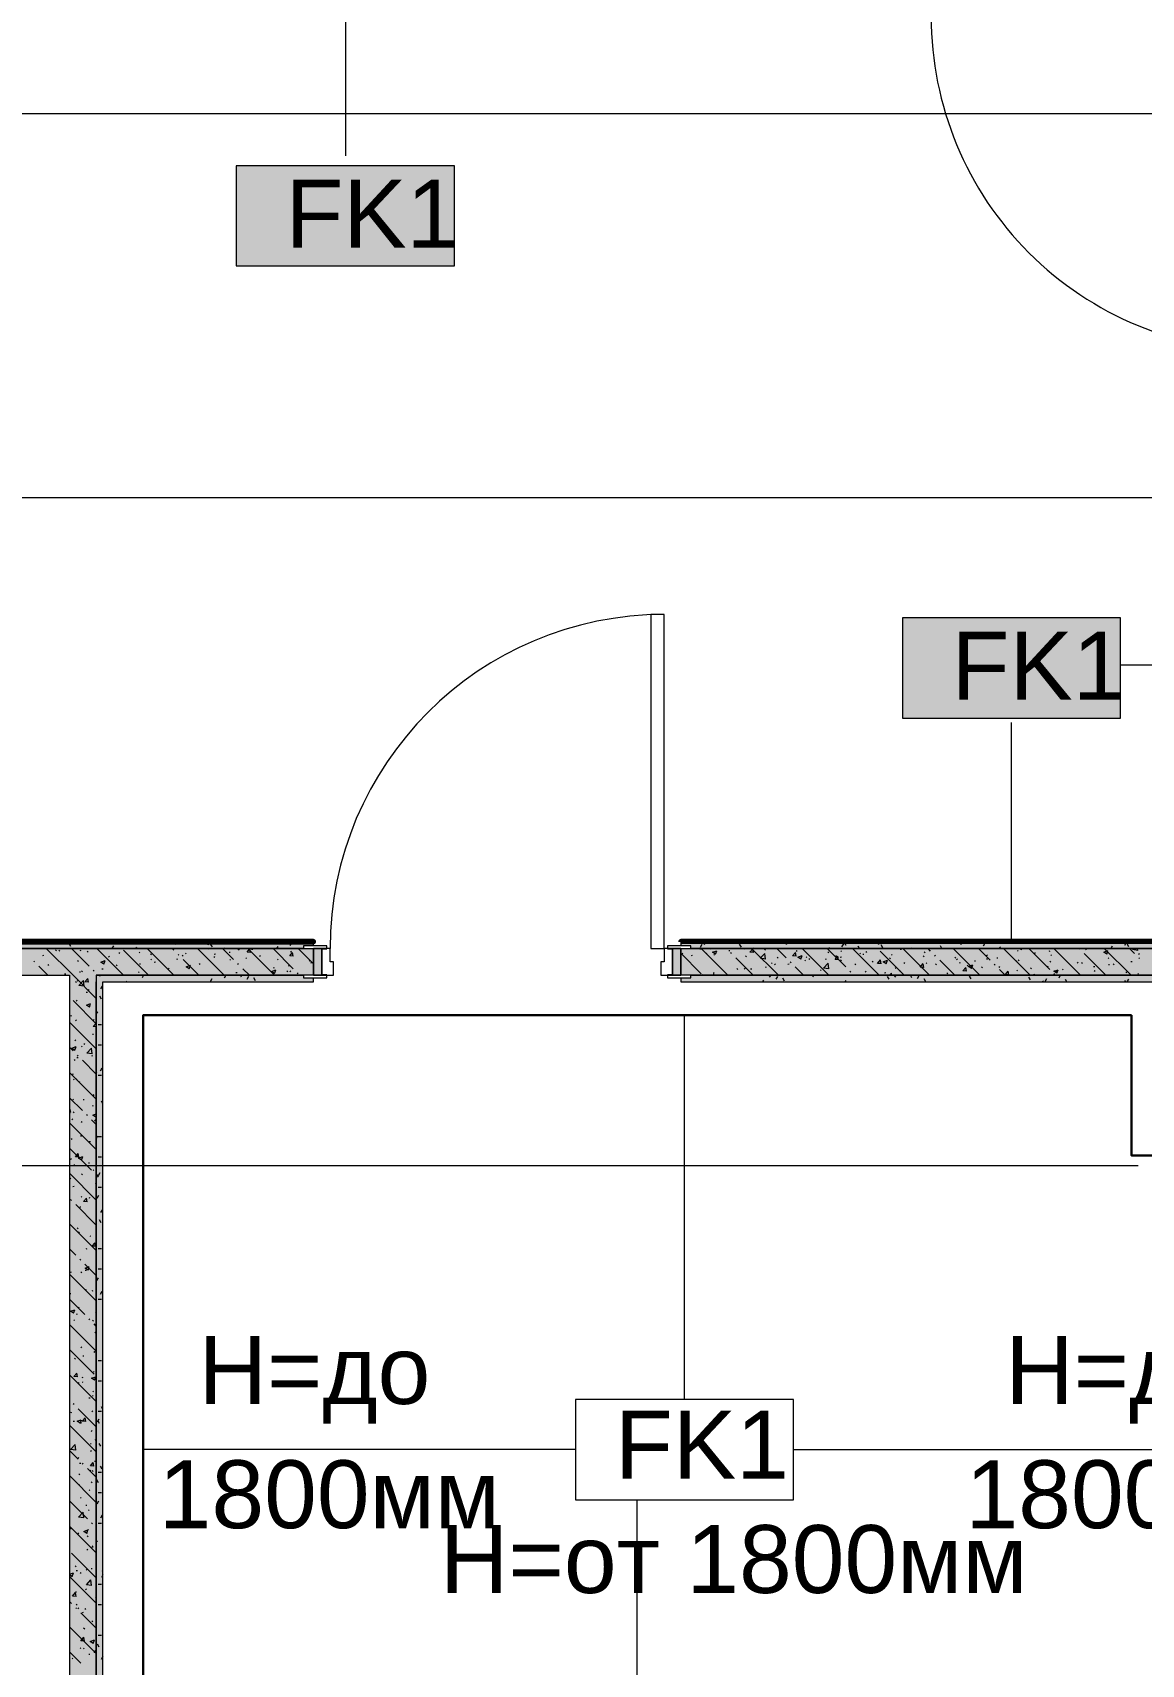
# Model space of a CAD drawing. Header units: millimetres. Extents: x -3817 to 677485, y -22715 to 103890.
# Drawn here: x 408072 to 411392, y 15426 to 20311 of the extents above; entities that cross this region are included whole.
import ezdxf

# ---------------------------------------------------------------- set-up
doc = ezdxf.new("R2010")
doc.units = ezdxf.units.MM
doc.layers.add('PDF _Геометрия', color=7, linetype='Continuous', true_color=0x1d1d1d)
doc.layers.add('PDF _Сплошная заливка', color=7, linetype='Continuous', true_color=0xffffff)
doc.layers.add('PDF _Текст', color=7, linetype='Continuous')
doc.styles.add('PDF GOST-Common', font='arial.ttf')

msp = doc.modelspace()

# ---------------------------------------------------------------- hatches: boundary and pattern name
at = {"layer": 'PDF _Сплошная заливка', "transparency": 33554559}
h = msp.add_hatch(color=256, dxfattribs=at)
h.paths.add_polyline_path([(408882.9, 17569), (408882.9, 17577), (408912.9, 17577), (408912.9, 17589), (405862.9, 17589), (405862.9, 17577), (405892.9, 17577), (405892.9, 17569), (407520.3, 17569)], flags=0)
h.paths.add_polyline_path([(410521, 17569), (411762.9, 17569), (411762.9, 17589), (410012.9, 17589), (410012.9, 17577), (410042.9, 17577), (410042.9, 17569)], flags=0)
h.paths.add_polyline_path([(402537.7, 17569), (402537.7, 17577), (402567.7, 17577), (402567.7, 17589), (400822.9, 17589), (400822.9, 17569), (402342.9, 17569)], flags=0)
h.paths.add_polyline_path([(404732.9, 17569), (404732.9, 17577), (404762.9, 17577), (404762.9, 17589), (403667.7, 17589), (403667.7, 17577), (403697.7, 17577), (403697.7, 17569), (404519.5, 17569)], flags=0)
h = msp.add_hatch(color=256, dxfattribs=at)
h.paths.add_polyline_path([(407882.7, 17489), (408912.9, 17489), (408912.9, 17569), (406362.9, 17569), (406362.9, 17489), (407520.3, 17489)], flags=0)
h.paths.add_polyline_path([(411482.9, 17489), (411482.9, 17569), (410012.9, 17569), (410012.9, 17489), (411462.9, 17489)], flags=0)
h.paths.add_polyline_path([(403667.7, 17489), (404762.9, 17489), (404762.9, 17569), (403667.7, 17569)], flags=0)
h.paths.add_polyline_path([(402342.9, 17489), (402567.7, 17489), (402567.7, 17569), (402342.9, 17569)], flags=0)
h = msp.add_hatch(color=256, dxfattribs=at)
h.paths.add_polyline_path([(411462.9, 17469), (411462.9, 17489), (410042.9, 17489), (410042.9, 17481), (410012.9, 17481), (410012.9, 17469), (410521, 17469)], flags=0)
h.paths.add_polyline_path([(408262.7, 17469), (408912.9, 17469), (408912.9, 17481), (408882.9, 17481), (408882.9, 17489), (408262.7, 17489)], flags=0)
msp.add_hatch(color=256, dxfattribs=at).paths.add_polyline_path([(408262.9, 13719), (408282.7, 13719), (408282.7, 17469), (408262.7, 17469), (408262.7, 13719)])

# ---------------------------------------------------------------- linework, layer by layer
at = {"layer": 'PDF _Геометрия', "color": 7, "lineweight": 9}
for points in [[(409008.7, 20498.5), (409008.7, 19942.7)], [(411742.4, 18417.3), (411329.9, 18417.3)], [(411003.3, 17589.5), (411003.3, 18245.3)], [(411741.9, 17589), (410012.9, 17589)], [(405862.9, 17481), (405862.9, 17069), (406362.9, 17069), (406362.9, 17569), (405892.9, 17569), (408882.9, 17569), (405892.9, 17569)], [(408262.7, 17489), (408882.9, 17489), (408262.7, 17489), (408262.7, 17469)], [(411462.9, 17489), (410042.9, 17489), (411462.9, 17489), (411482.9, 17489)], [(410023.9, 16218.8), (410023.9, 17369)], [(409697.4, 16068.8), (408402.7, 16068.8)], [(410350.5, 16068.8), (411642.9, 16068.8)], [(409881.9, 15918.8), (409881.9, 13839)]]:
    msp.add_lwpolyline(points, dxfattribs=at)
at = {"layer": 'PDF _Геометрия', "color": 253, "lineweight": 9, "true_color": 0xaaaaaa}
for points in [[(407455, 20069), (409482.9, 20069), (411982.9, 20069)], [(407455, 18919), (409482.9, 18919), (411982.9, 18919)], [(407155, 16919), (408882.9, 16919), (411382.9, 16919)]]:
    msp.add_lwpolyline(points, dxfattribs=at)
at = {"layer": 'PDF _Геометрия', "color": 7, "lineweight": 9}
for points in [[(409335.2, 19912.6), (408682.1, 19912.6), (408682.1, 19612.6), (409335.2, 19612.6)], [(411329.9, 18559.2), (410676.8, 18559.2), (410676.8, 18259.2), (411329.9, 18259.2)], [(411482.9, 17569), (410042.9, 17569)], [(410350.5, 16218.8), (409697.4, 16218.8), (409697.4, 15918.8), (410350.5, 15918.8)]]:
    msp.add_lwpolyline(points, close=True, dxfattribs=at)
at = {"layer": 'PDF _Геометрия', "color": 231, "lineweight": 70, "true_color": 0xff80c0}
msp.add_lwpolyline([(411742.9, 17589), (411742.9, 19309), (411741.9, 19309), (411741.9, 17590), (410012.9, 17590), (410012.9, 17589)], dxfattribs=at)
at = {"layer": 'PDF _Геометрия', "color": 253, "lineweight": 13, "true_color": 0xaaaaaa}
for points in [[(409962.9, 18569), (409922.9, 18569), (409922.9, 17569), (409962.9, 17569)], [(408952.9, 17569), (408952.9, 17577), (408882.9, 17577), (408882.9, 17569)], [(408937.9, 17489), (408937.9, 17569), (408912.9, 17569), (408912.9, 17489)], [(408962.9, 17569), (408937.9, 17569), (408937.9, 17489), (408972.9, 17489), (408972.9, 17529), (408962.9, 17529)], [(408952.9, 17568), (408952.9, 17569), (408937.9, 17569), (408937.9, 17568)], [(409962.9, 17569), (409962.9, 17529), (409952.9, 17529), (409952.9, 17489), (409987.9, 17489), (409987.9, 17569)], [(409972.9, 17569), (410042.9, 17569), (410042.9, 17577), (409972.9, 17577)], [(409972.9, 17568), (409987.9, 17568), (409987.9, 17569), (409972.9, 17569)], [(409987.9, 17489), (410012.9, 17489), (410012.9, 17569), (409987.9, 17569)], [(408952.9, 17481), (408952.9, 17489), (408882.9, 17489), (408882.9, 17481)], [(408952.9, 17489), (408952.9, 17490), (408937.9, 17490), (408937.9, 17489)], [(409972.9, 17489), (409987.9, 17489), (409987.9, 17490), (409972.9, 17490)], [(409972.9, 17481), (410042.9, 17481), (410042.9, 17489), (409972.9, 17489)]]:
    msp.add_lwpolyline(points, close=True, dxfattribs=at)
at = {"layer": 'PDF _Геометрия', "color": 231, "lineweight": 70, "true_color": 0xff80c0}
msp.add_lwpolyline([(405862.9, 17589), (408912.9, 17589), (408912.9, 17590), (405862.9, 17590)], close=True, dxfattribs=at)
at = {"layer": 'PDF _Геометрия', "color": 9, "lineweight": 9, "true_color": 0xc0c0c0}
for points in [[(408912.9, 17577), (408912.9, 17589), (405862.9, 17589), (405862.9, 17577)], [(410012.9, 17589), (410012.9, 17577)], [(408912.9, 17489), (408912.9, 17569)], [(410012.9, 17569), (410012.9, 17489)], [(403852.9, 14119), (407982.7, 14119), (407982.7, 14199), (407982.7, 17489), (408182.7, 17489), (408182.7, 13619), (408262.7, 13619), (408262.7, 17469), (408262.7, 13719), (408262.9, 13719), (408262.9, 13699), (408292.9, 13699), (408262.9, 13699), (408262.9, 13619), (411762.9, 13619)], [(408304.4, 13719), (408282.7, 13719), (408282.7, 17469), (408912.9, 17469), (408912.9, 17481)], [(410012.9, 17481), (410012.9, 17469), (411462.9, 17469), (411462.9, 17069), (411462.9, 17049), (411742.9, 17049), (411742.9, 13719), (408350.6, 13719)]]:
    msp.add_lwpolyline(points, dxfattribs=at)
at = {"layer": 'PDF _Геометрия', "color": 253, "lineweight": 9, "true_color": 0x9b9b9b}
for points in [[(408145.2, 17586.7), (408143.9, 17589)], [(408215.7, 17589), (408215.2, 17588.1)], [(408500.6, 17580.7), (408495.8, 17589)], [(408568.6, 17584.8), (408566.2, 17589)], [(408746.3, 17581.8), (408742.2, 17589)], [(410084.7, 17580.2), (410079.7, 17588.9)], [(410152.7, 17584.3), (410150, 17589)], [(410292.2, 17589), (410290.7, 17586.5)], [(410330.4, 17581.3), (410326, 17589)], [(410538.6, 17589), (410536.5, 17585.4)], [(410609, 17589), (410604.5, 17581.3)], [(410855.3, 17588.9), (410850.2, 17580.2)], [(410889.9, 17587.6), (410889.1, 17589)], [(411313.4, 17585.7), (411311.4, 17589)], [(408146.3, 17585.7), (408156.4, 17585.7)], [(408186.8, 17575.5), (408181.8, 17584.2)], [(408237.8, 17585.7), (408247.8, 17585.7)], [(408314.6, 17577.5), (408309.7, 17569)], [(408382.7, 17573.4), (408380.1, 17569)], [(408420.7, 17585.7), (408430.7, 17585.7)], [(408512.1, 17585.7), (408522.1, 17585.7)], [(408573, 17585.7), (408583.1, 17585.7)], [(408602, 17587.6), (408597, 17578.9)], [(408610.3, 17573.6), (408605.2, 17582.3)], [(408648.1, 17569), (408646.9, 17571.2)], [(408725.4, 17585.7), (408735.5, 17585.7)], [(408806.1, 17575.3), (408802.5, 17569)], [(408816.9, 17585.7), (408826.9, 17585.7)], [(408847.7, 17586.5), (408842.7, 17577.8)], [(408908.3, 17585.7), (408912.9, 17585.7)], [(410066.6, 17585.7), (410076.6, 17585.7)], [(410076.4, 17581), (410071.4, 17572.3)], [(410158, 17585.7), (410168.1, 17585.7)], [(410194.4, 17573.1), (410189.3, 17581.8)], [(410231.9, 17569), (410231, 17570.7)], [(410249.4, 17585.7), (410259.5, 17585.7)], [(410432.3, 17585.7), (410442.4, 17585.7)], [(410458.2, 17571.8), (410456.6, 17569)], [(410499.9, 17582.9), (410494.8, 17574.2)], [(410508.1, 17578.3), (410503.1, 17587)], [(410523.8, 17585.7), (410533.8, 17585.7)], [(410548.7, 17569), (410544.7, 17575.9)], [(410584.7, 17585.7), (410594.8, 17585.7)], [(410617.8, 17571.2), (410612.8, 17579.9)], [(410704, 17570.7), (410703, 17569)], [(410737.1, 17585.7), (410747.2, 17585.7)], [(410795.1, 17569), (410790.5, 17577)], [(410828.6, 17585.7), (410838.6, 17585.7)], [(410923.3, 17584.8), (410918.3, 17576.1)], [(410920, 17585.7), (410930.1, 17585.7)], [(410971, 17569), (410968.2, 17574)], [(411102.9, 17585.7), (411112.9, 17585.7)], [(411194.3, 17585.7), (411204.4, 17585.7)], [(411255.3, 17585.7), (411265.3, 17585.7)], [(411305.1, 17575.6), (411301.3, 17569)], [(411346.7, 17586.7), (411341.7, 17578)], [(411355, 17574.5), (411350, 17583.2)], [(408274.2, 17485.2), (408272, 17489)], [(408280.1, 17456.7), (408275, 17448)], [(408353.9, 17469), (408352.4, 17471.6)], [(408404.3, 17489), (408400, 17481.5)], [(408609.1, 17477.9), (408604.1, 17469.2)], [(408650.7, 17489), (408645.7, 17480.4)], [(408697.6, 17483.3), (408694.3, 17489)], [(408718.8, 17485), (408713.7, 17476.3)], [(408739.3, 17472.1), (408734.2, 17480.8)], [(410261.2, 17474.3), (410258.1, 17469)], [(410281.7, 17482.8), (410278.1, 17489)], [(410302.8, 17485.5), (410297.8, 17476.8)], [(410323.3, 17471.6), (410318.3, 17480.3)], [(410340.1, 17489), (410339.4, 17487.9)], [(410410.4, 17489), (410407.5, 17483.9)], [(410506.9, 17473.2), (410504.5, 17469)], [(410575, 17469.2), (410574.9, 17469)], [(410595.5, 17488), (410594.9, 17489)], [(410637.1, 17476.8), (410632.1, 17485.5)], [(410656.8, 17489), (410653.2, 17482.8)], [(410705.1, 17480.9), (410700.5, 17489)], [(410726.3, 17487.4), (410721.2, 17478.7)], [(410746.8, 17469.7), (410741.8, 17478.4)], [(410882.8, 17477.9), (410877.8, 17486.6)], [(411060.5, 17474.9), (411055.5, 17483.6)], [(411099.2, 17469), (411097.2, 17472.5)], [(411108.1, 17478.1), (411103, 17469.4)], [(411149.5, 17489), (411144.7, 17480.6)], [(411169.5, 17469), (411165.2, 17476.5)], [(411255.1, 17489), (411254.3, 17487.6)], [(411345.5, 17469), (411342.9, 17473.6)], [(411353.8, 17477), (411349.2, 17469)], [(408278.3, 17417.2), (408273.2, 17425.9)], [(408267.1, 17375.5), (408262.7, 17383.2)], [(408268.2, 17341.9), (408278.3, 17341.9)], [(408268.2, 17280.9), (408278.3, 17280.9)], [(408264.1, 17197.8), (408262.7, 17200.3)], [(408279, 17211), (408274, 17202.3)], [(408268.2, 17189.5), (408278.3, 17189.5)], [(408282.7, 17104.7), (408278.4, 17112.1)], [(408266.7, 17006.9), (408262.7, 16999.9)], [(408268.2, 17006.6), (408278.3, 17006.6)], [(408268.2, 16945.6), (408278.3, 16945.6)], [(408269.3, 16884), (408264.3, 16892.8)], [(408273.8, 16897.2), (408268.8, 16888.5)], [(408269.7, 16829.2), (408264.7, 16820.5)], [(408268.2, 16854.2), (408278.3, 16854.2)], [(408280.9, 16787.5), (408275.8, 16778.8)], [(408277.5, 16748), (408272.4, 16756.7)], [(408268.2, 16671.3), (408278.3, 16671.3)], [(408268.6, 16583.4), (408263.6, 16574.7)], [(408268.2, 16610.4), (408278.3, 16610.4)], [(408263.3, 16528.6), (408262.7, 16529.7)], [(408268.2, 16518.9), (408278.3, 16518.9)], [(408279.8, 16541.8), (408274.8, 16533.1)], [(408282.7, 16373.2), (408281.7, 16374.9)], [(408268.2, 16336), (408278.3, 16336)], [(408263.4, 16269.7), (408262.7, 16268.4)], [(408268.2, 16275.1), (408278.3, 16275.1)], [(408268.2, 16183.6), (408278.3, 16183.6)], [(408282.7, 16190.3), (408278.7, 16197.2)], [(408270.5, 16160), (408265.5, 16151.3)], [(408272.6, 16146.8), (408267.6, 16155.6)], [(408276.7, 16078.8), (408271.6, 16087.5)], [(408269.6, 15969.1), (408264.6, 15977.8)], [(408268.2, 16000.8), (408278.3, 16000.8)], [(408280.8, 16010.8), (408275.7, 16019.5)], [(408268.2, 15939.8), (408278.3, 15939.8)], [(408269.4, 15914.3), (408264.4, 15905.5)], [(408268.2, 15848.4), (408278.3, 15848.4)], [(408280.6, 15872.6), (408275.6, 15863.9)], [(408266.6, 15791.4), (408262.7, 15798.2)], [(408282.7, 15754.4), (408282.6, 15754.2)], [(408282.7, 15693.4), (408278.5, 15686.2)], [(408282.7, 15702.6), (408280.9, 15705.7)], [(408268.2, 15665.5), (408278.3, 15665.5)], [(408268.2, 15604.5), (408278.3, 15604.5)], [(408268.2, 15513.1), (408278.3, 15513.1)], [(408271.8, 15477.7), (408266.8, 15486.4)], [(408282.5, 15449.2), (408277.4, 15440.5)]]:
    msp.add_lwpolyline(points, dxfattribs=at)
at = {"layer": 'PDF _Геометрия', "color": 231, "lineweight": 9, "true_color": 0xff80c0}
msp.add_lwpolyline([(410012.9, 17589), (411741.9, 17589), (411742.9, 17589)], dxfattribs=at)
at = {"layer": 'PDF _Геометрия', "color": 252, "lineweight": 9, "true_color": 0x878787}
for points in [[(408102.3, 17548.6), (408105.6, 17549.1)], [(408262.7, 17419.4), (408193.1, 17489), (408113.1, 17569)], [(408140.6, 17564.8), (408143.4, 17563)], [(408150.8, 17564.1), (408153.3, 17561.8)], [(408241.3, 17516.3), (408188.6, 17569)], [(408214.6, 17563.4), (408217.9, 17563.8)], [(408235.5, 17560.8), (408238.3, 17559)], [(408344, 17489), (408264, 17569)], [(408299.7, 17543.9), (408302.3, 17546)], [(408330.4, 17556.8), (408333.2, 17555)], [(408419.5, 17489), (408344.4, 17564)], [(408390.9, 17556.5), (408393.6, 17558.5)], [(408494.9, 17489), (408414.9, 17569)], [(408425.3, 17552.8), (408428.1, 17551)], [(408480.8, 17567.9), (408482.3, 17569)], [(408495.3, 17564), (408490.3, 17569)], [(408510.4, 17549), (408507.9, 17551.5)], [(408520.2, 17548.8), (408523.1, 17547)], [(408529.8, 17555.3), (408532.3, 17553)], [(408645.7, 17489), (408565.7, 17569)], [(408591.5, 17569), (408597.5, 17568.5)], [(408597.5, 17568.4), (408597.4, 17569)], [(408615.1, 17544.8), (408618, 17543)], [(408616.1, 17552.3), (408619.4, 17552.7)], [(408673.8, 17536.4), (408641.2, 17569)], [(408660.6, 17558.2), (408663.9, 17558.6)], [(408685.2, 17569), (408690.2, 17565.6)], [(408690.2, 17565.6), (408691.4, 17569)], [(408710.1, 17540.8), (408712.9, 17539)], [(408725, 17557.3), (408714.4, 17558.3), (408722.9, 17568.5)], [(408796.6, 17489), (408716.6, 17569)], [(408725, 17557.3), (408723, 17568.4)], [(408727.9, 17567), (408731.2, 17567.5)], [(408752, 17545.9), (408754.7, 17547.9)], [(408852.4, 17508.7), (408792.1, 17569)], [(408852.5, 17546.2), (408841.9, 17547.1), (408850.5, 17557.3)], [(408844.4, 17559.2), (408847, 17561.3)], [(408852.5, 17546.1), (408850.5, 17557.3)], [(408912.9, 17523.6), (408867.5, 17569)], [(410074.4, 17493.6), (410012.9, 17555.1)], [(410016.8, 17555.1), (410019.6, 17553.3)], [(410023, 17543.1), (410025.6, 17545.1)], [(410044.7, 17548.5), (410048, 17548.9)], [(410063.6, 17569), (410076.8, 17567)], [(410154.4, 17489), (410074.4, 17569)], [(410076.8, 17566.9), (410076.6, 17569)], [(410089.2, 17554.3), (410092.5, 17554.8)], [(410095.5, 17569), (410103.2, 17568.3)], [(410103.2, 17568.3), (410103, 17569)], [(410117.2, 17551.8), (410108.4, 17557.8), (410120.8, 17562.5)], [(410111.7, 17551.1), (410114.5, 17549.3)], [(410112.8, 17554.5), (410115.4, 17556.5)], [(410117.2, 17551.7), (410120.8, 17562.5)], [(410156.6, 17563.2), (410159.9, 17563.6)], [(410164.9, 17554), (410162.4, 17556.5)], [(410229.9, 17489), (410177.5, 17541.4)], [(410205.1, 17567.8), (410206.7, 17569)], [(410206.6, 17547.1), (410209.5, 17545.3)], [(410230.7, 17557.2), (410220.1, 17558.1), (410228.6, 17568.3)], [(410305.3, 17489), (410225.3, 17569)], [(410230.7, 17557.1), (410228.6, 17568.3)], [(410266.6, 17537.5), (410250.7, 17540), (410264.6, 17554.4)], [(410264.1, 17567), (410266.9, 17565.2)], [(410266.6, 17537.5), (410264.6, 17554.4)], [(410328.3, 17541.4), (410300.8, 17569)], [(410301.5, 17543.1), (410304.4, 17541.3)], [(410358.2, 17546), (410347.6, 17547), (410356.2, 17557.2)], [(410358.2, 17546), (410356.2, 17557.1)], [(410359, 17563), (410361.8, 17561.2)], [(410372.7, 17537.5), (410363.9, 17543.5), (410376.3, 17548.3)], [(410372.8, 17537.5), (410376.4, 17548.2)], [(410456.1, 17489), (410376.1, 17569)], [(410388.4, 17544.4), (410390.9, 17542.1)], [(410506.9, 17513.8), (410451.6, 17569)], [(410453.9, 17559), (410456.7, 17557.2)], [(410485.7, 17534.9), (410475.1, 17535.8), (410483.7, 17546)], [(410476.4, 17545.9), (410479.1, 17547.9)], [(410485.7, 17534.8), (410483.7, 17545.9)], [(410490.7, 17543.2), (410494, 17543.7)], [(410492.1, 17562.2), (410494.6, 17559.9)], [(410607, 17489), (410527, 17569)], [(410548.8, 17554.9), (410551.6, 17553.1)], [(410558.1, 17552.1), (410561.4, 17552.5)], [(410567.7, 17558.4), (410570.3, 17560.4)], [(410682.5, 17489), (410610, 17561.5)], [(410638.4, 17541), (410640.8, 17538.7)], [(410643.7, 17550.9), (410646.5, 17549.1)], [(410670.4, 17566.9), (410673.7, 17567.3)], [(410757.9, 17489), (410677.9, 17569)], [(410738.6, 17546.9), (410741.4, 17545.1)], [(410742.1, 17558.8), (410744.5, 17556.5)], [(410760.8, 17561.5), (410753.4, 17569)], [(410775.9, 17546.4), (410773.4, 17549)], [(410908.8, 17489), (410828.8, 17569)], [(410833.5, 17542.9), (410836.4, 17541.1)], [(410939.4, 17533.9), (410904.2, 17569)], [(410928.8, 17547.8), (410931.4, 17549.9)], [(410959.6, 17541), (410962.9, 17541.4)], [(411059.6, 17489), (410979.6, 17569)], [(411021.1, 17561.1), (411023.8, 17563.2)], [(411029.3, 17569), (411033.2, 17566.4)], [(411033.2, 17566.3), (411034.1, 17569)], [(411117.9, 17506.2), (411055.1, 17569)], [(411071.9, 17555.8), (411075.2, 17556.2)], [(411116.4, 17561.6), (411119.7, 17562.1)], [(411121, 17549.9), (411123.5, 17547.7)], [(411210.5, 17489), (411130.5, 17569)], [(411208.4, 17566.6), (411206, 17569)], [(411286, 17489), (411221, 17554)], [(411224.7, 17567.7), (411227.2, 17565.5)], [(411288.7, 17552.2), (411279.9, 17558.1), (411292.3, 17562.9)], [(411361.4, 17489), (411281.4, 17569)], [(411288.7, 17552.1), (411292.3, 17562.9)], [(411292.4, 17539.2), (411295.1, 17541.2)], [(411371.9, 17554), (411356.8, 17569)], [(411381.5, 17563.6), (411365.7, 17566), (411368.6, 17569)], [(411381.5, 17563.5), (411380.9, 17569)], [(411383.7, 17551.7), (411386.4, 17553.7)], [(411386.9, 17538.9), (411384.4, 17541.4)], [(408077.9, 17528.8), (408075.4, 17531.4)], [(408117.7, 17489), (408090.5, 17516.3)], [(408108.7, 17489), (408110, 17490.5)], [(408110.3, 17489), (408110, 17490.5)], [(408117.5, 17519.2), (408120.2, 17521.3)], [(408167.8, 17493.3), (408171.1, 17493.7)], [(408207.3, 17530.6), (408210, 17532.7)], [(408212.3, 17499.1), (408215.6, 17499.6)], [(408218.8, 17501.9), (408221.2, 17499.6)], [(408256.4, 17501.2), (408253.9, 17503.7)], [(408285.3, 17522.5), (408276.5, 17528.5), (408288.9, 17533.3)], [(408279.6, 17508), (408283, 17508.4)], [(408285.3, 17522.5), (408288.9, 17533.2)], [(408322.4, 17519.7), (408324.9, 17517.4)], [(408388.8, 17497.3), (408391.4, 17499.3)], [(408391.9, 17522.8), (408395.2, 17523.2)], [(408426.1, 17537.5), (408428.6, 17535.2)], [(408436.4, 17528.6), (408439.8, 17529.1)], [(408478.6, 17508.7), (408481.3, 17510.7)], [(408503.8, 17537.5), (408507.1, 17537.9)], [(408570.3, 17489), (408523, 17536.4)], [(408540.8, 17508.3), (408532, 17514.3), (408544.4, 17519)], [(408540.8, 17508.2), (408544.4, 17519)], [(408570.9, 17522), (408573.6, 17524)], [(408662.2, 17534.5), (408664.9, 17536.6)], [(408681.1, 17496.9), (408684.5, 17497.3)], [(408688.9, 17521.3), (408686.4, 17523.8)], [(408721.2, 17489), (408701.5, 17508.7)], [(408796.4, 17494.1), (408787.5, 17500), (408800, 17504.8)], [(408793.4, 17511.7), (408796.7, 17512.1)], [(408796.4, 17494), (408800, 17504.7)], [(408805, 17536.8), (408807.8, 17535)], [(408833.6, 17502.6), (408836, 17500.3)], [(408837.9, 17517.5), (408841.3, 17518)], [(408842.2, 17500), (408844.9, 17502.1)], [(408867.4, 17493.6), (408864.9, 17496.2)], [(408899.9, 17532.7), (408902.7, 17530.9)], [(408905.3, 17526.4), (408908.6, 17526.8)], [(410077.3, 17491), (410079.5, 17489)], [(410109.8, 17493.1), (410113.1, 17493.5)], [(410110.6, 17495.3), (410113.3, 17497.3)], [(410181, 17508.8), (410183.5, 17506.6)], [(410203, 17508.6), (410205.6, 17510.7)], [(410221.9, 17489), (410227, 17490.9)], [(410222.1, 17507.9), (410225.4, 17508.3)], [(410226.3, 17489), (410227, 17490.9)], [(410266.6, 17513.7), (410269.9, 17514.2)], [(410284.7, 17526.6), (410287.2, 17524.3)], [(410294.2, 17521.2), (410296.9, 17523.2)], [(410333.9, 17522.6), (410337.2, 17523)], [(410343.4, 17526.3), (410340.9, 17528.8)], [(410380.8, 17489), (410356, 17513.8)], [(410384.1, 17532.5), (410386.7, 17534.6)], [(410396.5, 17539.1), (410399.3, 17537.3)], [(410431, 17505.4), (410433.5, 17503.1)], [(410456.3, 17508.1), (410440.5, 17510.6), (410454.3, 17525)], [(410446.2, 17537.4), (410449.5, 17537.8)], [(410456.3, 17508), (410454.4, 17524.9)], [(410491.4, 17535.1), (410494.2, 17533.3)], [(410522, 17498.7), (410519.4, 17501.2)], [(410534.7, 17523.2), (410537.2, 17520.9)], [(410565.5, 17499.2), (410568.2, 17501.2)], [(410586.3, 17531.1), (410589.1, 17529.3)], [(410613.3, 17523.7), (410602.6, 17524.6), (410611.2, 17534.9)], [(410613.3, 17523.6), (410611.2, 17534.8)], [(410628.3, 17523.3), (410619.4, 17529.3), (410631.9, 17534.1)], [(410623.6, 17496.7), (410626.9, 17497.2)], [(410628.3, 17523.2), (410631.9, 17534)], [(410637.8, 17489), (410644.1, 17495.6)], [(410644.9, 17489), (410644.1, 17495.5)], [(410655.3, 17510.6), (410658, 17512.6)], [(410668.1, 17502.6), (410671.4, 17503)], [(410681.2, 17527.1), (410684, 17525.3)], [(410740.8, 17512.5), (410730.2, 17513.5), (410738.7, 17523.7)], [(410735.4, 17511.5), (410738.7, 17511.9)], [(410740.8, 17512.5), (410738.8, 17523.6)], [(410747.7, 17523.9), (410750.3, 17525.9)], [(410776.1, 17523), (410778.9, 17521.2)], [(410833.4, 17489), (410788.5, 17533.9)], [(410810, 17496.5), (410812.4, 17494.3)], [(410839, 17536.4), (410841.6, 17538.5)], [(410847.7, 17526.3), (410851, 17526.7)], [(410868.3, 17501.4), (410857.7, 17502.3), (410866.3, 17512.5)], [(410868.3, 17501.3), (410866.3, 17512.5)], [(410871, 17519), (410873.8, 17517.2)], [(410883.8, 17509.1), (410874.9, 17515), (410887.4, 17519.8)], [(410883.8, 17509), (410887.4, 17519.7)], [(410892.2, 17532.1), (410895.5, 17532.6)], [(410913.7, 17514.3), (410916.1, 17512.1)], [(410927.1, 17489), (410929.3, 17490.7)], [(410928.4, 17538.9), (410931.3, 17537.1)], [(410954.5, 17518.8), (410951.9, 17521.3)], [(410965.9, 17515), (410968.8, 17513.2)], [(410984.2, 17489), (410967, 17506.2)], [(410995.9, 17490.2), (410985.2, 17491.2), (410993.8, 17501.4)], [(410995.9, 17490.2), (410993.8, 17501.3)], [(411017.3, 17532.1), (411019.8, 17529.9)], [(411019, 17502), (411021.6, 17504)], [(411023.4, 17534.9), (411026.2, 17533.1)], [(411060.8, 17511), (411063.7, 17509.2)], [(411069.6, 17491.5), (411072.9, 17491.9)], [(411110.3, 17514.5), (411112.9, 17516.5)], [(411118.3, 17530.9), (411121.1, 17529.1)], [(411139.3, 17494.8), (411130.5, 17500.8), (411142.9, 17505.6)], [(411133, 17491.1), (411130.5, 17493.6)], [(411136.9, 17500.4), (411140.3, 17500.8)], [(411139.3, 17494.8), (411142.9, 17505.5)], [(411155.8, 17507), (411158.6, 17505.2)], [(411200.1, 17525.9), (411202.7, 17527.9)], [(411213.2, 17526.9), (411216, 17525.1)], [(411249.2, 17515.1), (411252.5, 17515.6)], [(411250.7, 17503), (411253.5, 17501.2)], [(411293.7, 17521), (411297.1, 17521.4)], [(411308.1, 17522.9), (411310.9, 17521.1)], [(411345.6, 17499), (411348.4, 17497.2)], [(411361.1, 17529.9), (411364.4, 17530.3)], [(411381.5, 17492.5), (411384.2, 17494.6)], [(408200.9, 17470), (408203.7, 17468.2)], [(408205.1, 17471.4), (408207.8, 17473.5)], [(408226.4, 17456), (408210.6, 17458.4), (408224.4, 17472.9)], [(408226.4, 17455.9), (408224.4, 17472.8)], [(408239.6, 17468.2), (408228.9, 17469.1), (408237.5, 17479.4)], [(408239.6, 17468.2), (408237.5, 17479.3)], [(408238.4, 17446.1), (408241.2, 17444.3)], [(411120.3, 17489), (411121.3, 17490.2)], [(411121.5, 17489), (411121.3, 17490.2)], [(408262.7, 17344), (408193.6, 17413.2)], [(408203, 17412.2), (408205.6, 17414.3)], [(408211.4, 17395.8), (408213.9, 17393.5)], [(408232.9, 17437.9), (408236.2, 17438.3)], [(408242, 17393.6), (408233.2, 17399.6), (408245.7, 17404.3)], [(408242.1, 17393.5), (408245.7, 17404.3)], [(408262.7, 17268.6), (408182.7, 17348.6)], [(408186.1, 17367.7), (408189.4, 17368.2)], [(408200.8, 17353.1), (408203.5, 17355.1)], [(408262.7, 17334.6), (408253.6, 17335.4), (408262.2, 17345.6)], [(408254, 17356.7), (408256.5, 17354.5)], [(408260.4, 17375.6), (408262.7, 17374.1)], [(408262.7, 17342.8), (408262.2, 17345.6)], [(408198.7, 17293.9), (408201.3, 17295.9)], [(408251.6, 17312.4), (408254.9, 17312.8)], [(408193.6, 17262.3), (408182.7, 17273.2)], [(408189.9, 17270.6), (408202.4, 17275.4)], [(408189.9, 17270.6), (408198.8, 17264.7)], [(408198.8, 17264.6), (408202.4, 17275.3)], [(408208.6, 17247.2), (408206.1, 17249.7)], [(408218.2, 17276.7), (408220.7, 17274.5)], [(408225.8, 17284.7), (408228.6, 17282.9)], [(408250, 17253.4), (408234.2, 17255.8), (408248, 17270.3)], [(408250, 17253.3), (408248, 17270.2)], [(408249.3, 17248.1), (408252.7, 17248.6)], [(408262.7, 17117.7), (408182.7, 17197.7)], [(408196.5, 17234.7), (408199.2, 17236.7)], [(408204.8, 17242.3), (408208.1, 17242.7)], [(408262.7, 17193.2), (408221.2, 17234.7)], [(408190.4, 17194.3), (408193.2, 17192.5)], [(408194.3, 17175.5), (408197, 17177.5)], [(408202.6, 17178), (408205.9, 17178.5)], [(408210.9, 17170.6), (408213.4, 17168.4)], [(408221.2, 17083.8), (408182.7, 17122.3)], [(408192.2, 17116.3), (408194.8, 17118.3)], [(408223.1, 17116.8), (408226.5, 17117.2)], [(408253.5, 17131.6), (408256, 17129.3)], [(408182.7, 17087.8), (408184, 17089.3)], [(408182.7, 17078.4), (408186, 17078.2)], [(408186.1, 17078.1), (408184, 17089.2)], [(408190, 17057.1), (408192.7, 17059.2)], [(408193.3, 17079.6), (408196.1, 17077.8)], [(408217.7, 17051.6), (408220.2, 17049.3)], [(408236.3, 17068.7), (408233.8, 17071.2)], [(408262.7, 17042.3), (408248.9, 17056.1)], [(408250.7, 17099.5), (408253.5, 17097.7)], [(408261.7, 17064.2), (408252.8, 17070.1), (408262.7, 17073.9)], [(408262.7, 17052.4), (408257.7, 17053.2), (408262.7, 17058.4)], [(408261.7, 17064.1), (408262.7, 17067.2)], [(408262.7, 16966.8), (408182.7, 17046.8)], [(408215.3, 17009.1), (408218.2, 17007.3)], [(408248.9, 16905.3), (408182.7, 16971.4)], [(408187.9, 16997.9), (408190.5, 17000)], [(408210.7, 16944.4), (408200.1, 16945.3), (408208.7, 16955.6)], [(408210.7, 16944.4), (408208.7, 16955.5)], [(408241.9, 16991.3), (408245.2, 16991.7)], [(408182.7, 16917), (408183.5, 16916.4)], [(408185.7, 16938.7), (408188.3, 16940.8)], [(408195.1, 16921.2), (408198.4, 16921.6)], [(408218.4, 16935.2), (408209.5, 16941.2), (408222, 16946)], [(408210.4, 16945.5), (408212.8, 16943.2)], [(408218.4, 16935.2), (408222, 16945.9)], [(408239.6, 16927), (408242.9, 16927.5)], [(408253, 16906.5), (408255.4, 16904.2)], [(408262.7, 16816), (408182.7, 16896)], [(408183.5, 16879.5), (408186.2, 16881.6)], [(408192.8, 16856.9), (408196.2, 16857.3)], [(408218.2, 16894.4), (408221, 16892.6)], [(408260.2, 16865.8), (408262.7, 16866.1)], [(408262.7, 16891.4), (408261.5, 16892.7)], [(408182.7, 16821.4), (408184, 16822.4)], [(408188.5, 16814.7), (408186, 16817.2)], [(408217.2, 16826.4), (408219.7, 16824.2)], [(408235.4, 16810.7), (408224.8, 16811.6), (408233.3, 16821.8)], [(408235.4, 16810.6), (408233.3, 16821.8)], [(408240.2, 16823.9), (408243.1, 16822.1)], [(408262.7, 16740.6), (408201.1, 16802.2)], [(408213.4, 16795.6), (408216.7, 16796.1)], [(408262.7, 16665.1), (408182.7, 16745.1)], [(408205.6, 16733), (408208.4, 16731.2)], [(408209.8, 16720.3), (408212.3, 16718.1)], [(408243.1, 16709.1), (408245.9, 16707.3)], [(408201.1, 16651.3), (408182.7, 16669.7)], [(408232.1, 16670.2), (408235.5, 16670.6)], [(408260, 16676.9), (408249.4, 16677.9), (408258, 16688.1)], [(408252.4, 16681.3), (408254.9, 16679)], [(408260.1, 16676.9), (408258, 16688)], [(408216.2, 16636.2), (408213.7, 16638.7)], [(408262.7, 16589.7), (408228.8, 16623.6)], [(408238, 16605.8), (408229.2, 16611.7), (408241.6, 16616.5)], [(408238, 16605.7), (408241.6, 16616.5)], [(408262.7, 16514.2), (408182.7, 16594.2)], [(408185.4, 16600), (408188.7, 16600.5)], [(408216.7, 16601.3), (408219.1, 16599)], [(408229.9, 16605.9), (408233.2, 16606.3)], [(408228.8, 16472.8), (408182.7, 16518.8)], [(408183.1, 16535.8), (408186.4, 16536.2)], [(408230.5, 16547.8), (408233.4, 16546)], [(408250.4, 16544.6), (408253.8, 16545.1)], [(408194.7, 16476.8), (408185.9, 16482.8), (408198.3, 16487.6)], [(408194.7, 16476.8), (408198.4, 16487.5)], [(408203.7, 16474.5), (408207, 16474.9)], [(408209.3, 16495.2), (408211.8, 16492.9)], [(408260.7, 16478.6), (408262.7, 16480.1)], [(408262.7, 16363.3), (408182.7, 16443.3)], [(408195.2, 16457.4), (408198, 16455.6)], [(408243.9, 16457.7), (408241.3, 16460.2)], [(408251.9, 16456.2), (408254.4, 16453.9)], [(408262.7, 16438.8), (408256.4, 16445.1)], [(408258.6, 16419.4), (408261.2, 16421.4)], [(408256.4, 16294.2), (408182.7, 16368)], [(408216.1, 16376.1), (408218.6, 16373.9)], [(408198, 16342.6), (408200.9, 16340.8)], [(408222.4, 16349), (408225.7, 16349.5)], [(408255.4, 16362.5), (408258.3, 16360.7)], [(408256.4, 16360.2), (408259.1, 16362.2)], [(408262.7, 16212.5), (408182.7, 16292.5)], [(408206.5, 16286.9), (408195.9, 16287.8), (408204.5, 16298)], [(408206.5, 16286.8), (408204.5, 16298)], [(408208.8, 16270.1), (408211.3, 16267.8)], [(408220.1, 16284.8), (408223.5, 16285.2)], [(408220.1, 16272.1), (408222.9, 16270.3)], [(408257.6, 16276.3), (408248.8, 16282.3), (408261.2, 16287.1)], [(408254.3, 16301), (408256.9, 16303)], [(408257.6, 16276.3), (408261.2, 16287)], [(408240.7, 16223.5), (408244, 16223.9)], [(408251.4, 16231), (408253.9, 16228.8)], [(408252.1, 16241.8), (408254.8, 16243.8)], [(408185.5, 16181.3), (408188.3, 16179.5)], [(408196.1, 16203.7), (408193.6, 16206.2)], [(408262.7, 16137.1), (408208.6, 16191.1)], [(408249.9, 16182.6), (408252.6, 16184.7)], [(408262.7, 16061.6), (408182.7, 16141.6)], [(408193.9, 16153.4), (408197.3, 16153.8)], [(408214.3, 16147.4), (408205.5, 16153.4), (408217.9, 16158.1)], [(408214.4, 16147.3), (408218, 16158.1)], [(408215.6, 16151), (408218.1, 16148.7)], [(408231.2, 16153.1), (408220.6, 16154.1), (408229.1, 16164.3)], [(408222.9, 16157.4), (408225.8, 16155.6)], [(408231.2, 16153.1), (408229.2, 16164.2)], [(408247.8, 16123.4), (408250.4, 16125.5)], [(408201.6, 16067), (408185.8, 16069.5), (408199.7, 16083.9)], [(408201.7, 16067), (408199.7, 16083.9)], [(408245, 16086.9), (408247.8, 16085.1)], [(408259.5, 16098), (408262.7, 16098.5)], [(408208.6, 16040.3), (408182.7, 16066.2)], [(408208.3, 16044.9), (408210.7, 16042.6)], [(408212.7, 16027.9), (408216, 16028.3)], [(408223.7, 16025.2), (408221.2, 16027.7)], [(408255.9, 16019.4), (408245.2, 16020.3), (408253.8, 16030.5)], [(408245.6, 16064.2), (408248.3, 16066.3)], [(408255.9, 16019.3), (408253.8, 16030.5)], [(408257.2, 16033.8), (408260.5, 16034.2)], [(408262.7, 15910.7), (408182.7, 15990.7)], [(408210.4, 15996), (408213.2, 15994.2)], [(408262.7, 15986.2), (408236.3, 16012.6)], [(408243.4, 16005), (408246.1, 16007.1)], [(408250.9, 16005.9), (408253.3, 16003.6)], [(408210.4, 15963.6), (408213.7, 15964.1)], [(408241.3, 15945.9), (408243.9, 15947.9)], [(408247.9, 15972.2), (408250.7, 15970.4)], [(408236.3, 15861.7), (408182.7, 15915.4)], [(408225.2, 15864.4), (408209.4, 15866.9), (408223.3, 15881.3)], [(408215.1, 15925.8), (408217.6, 15923.6)], [(408225.2, 15864.4), (408223.3, 15881.2)], [(408231, 15902.4), (408234.3, 15902.8)], [(408239.1, 15886.7), (408241.8, 15888.7)], [(408262.7, 15759.9), (408182.7, 15839.9)], [(408184.2, 15832.3), (408187.5, 15832.7)], [(408237, 15827.5), (408239.6, 15829.5)], [(408251.4, 15846.7), (408248.9, 15849.2)], [(408207.7, 15819.8), (408210.2, 15817.5)], [(408234, 15817.9), (408225.1, 15823.9), (408237.6, 15828.7)], [(408234, 15817.9), (408237.6, 15828.6)], [(408235.3, 15810.8), (408238.1, 15809)], [(408250.3, 15780.7), (408252.8, 15778.5)], [(408262.7, 15684.5), (408188.5, 15758.7)], [(408234.8, 15768.3), (408237.5, 15770.3)], [(408249.7, 15776.9), (408253, 15777.4)], [(408182.7, 15695.3), (408194.3, 15699.8)], [(408182.7, 15694.4), (408190.7, 15689)], [(408262.7, 15609), (408182.7, 15689)], [(408190.7, 15688.9), (408194.3, 15699.7)], [(408199.9, 15720.4), (408202.7, 15718.6)], [(408202.9, 15706.8), (408206.3, 15707.2)], [(408214.6, 15700.7), (408217, 15698.4)], [(408232.6, 15709.1), (408235.3, 15711.1)], [(408247.5, 15712.6), (408250.8, 15713.1)], [(408202.4, 15629.3), (408191.7, 15630.3), (408200.3, 15640.5)], [(408202.4, 15629.3), (408200.3, 15640.4)], [(408200.7, 15642.5), (408204, 15643)], [(408230.5, 15649.9), (408233.1, 15652)], [(408248.8, 15661.8), (408233, 15664.2), (408246.8, 15678.7)], [(408248.8, 15661.7), (408246.8, 15678.6)], [(408188.5, 15607.8), (408182.7, 15613.6)], [(408203.6, 15592.7), (408201.1, 15595.2)], [(408202.8, 15605.7), (408205.6, 15603.9)], [(408207.2, 15594.6), (408209.7, 15592.3)], [(408228.3, 15590.7), (408231, 15592.8)], [(408260.2, 15625.6), (408262.7, 15624)], [(408262.7, 15458.1), (408182.7, 15538.1)], [(408262.7, 15533.6), (408216.2, 15580.1)], [(408221.2, 15581.3), (408224.6, 15581.7)], [(408249.8, 15555.6), (408252.3, 15553.3)], [(408227, 15495.6), (408216.4, 15496.5), (408225, 15506.7)], [(408224.8, 15535.2), (408227.7, 15533.4)], [(408227, 15495.5), (408225, 15506.7)], [(408226.1, 15531.5), (408228.8, 15533.6)], [(408253.6, 15488.5), (408244.7, 15494.5), (408257.2, 15499.2)], [(408253.6, 15488.4), (408257.2, 15499.2)], [(408216.2, 15429.3), (408182.7, 15462.8)], [(408190.2, 15444.3), (408193, 15442.5)], [(408214, 15475.6), (408216.5, 15473.3)], [(408224, 15472.4), (408226.6, 15474.4)], [(408240, 15455.8), (408243.3, 15456.2)], [(408262.7, 15460.6), (408256.6, 15461.6), (408262.7, 15468)]]:
    msp.add_lwpolyline(points, dxfattribs=at)
at = {"layer": 'PDF _Геометрия', "color": 231, "lineweight": 30, "true_color": 0xff80c0}
msp.add_lwpolyline([(411362.9, 17369), (408402.7, 17369), (408402.7, 13839), (411642.9, 13839), (411642.9, 16949), (411362.9, 16949)], close=True, dxfattribs=at)
at = {"layer": 'PDF _Геометрия', "color": 253, "lineweight": 9, "true_color": 0xaaaaaa}
for centre, start, end in [((411762.9, 20359), 179.9999, 270.0001), ((409962.9, 17569), 90, 180)]:
    msp.add_arc(centre, 1000, start, end, dxfattribs=at)
at = {"layer": 'PDF _Сплошная заливка', "lineweight": 9, "transparency": 33554559}
for points in [[(409335.2, 19912.6), (408682.1, 19912.6), (409335.2, 19612.6), (408682.1, 19612.6)], [(411329.9, 18559.2), (410676.8, 18559.2), (411329.9, 18259.2), (410676.8, 18259.2)]]:
    msp.add_solid(points, dxfattribs=at)
at = {"layer": 'PDF _Сплошная заливка', "color": 254, "lineweight": 35, "true_color": 0xffb9dc, "transparency": 33554559}
for points in [[(408912.9, 17589), (408912.9, 17590), (407520.3, 17589)], [(411741.9, 17589), (411741.9, 17590), (410521, 17589)]]:
    msp.add_solid(points, dxfattribs=at)
at = {"layer": 'PDF _Сплошная заливка', "lineweight": 35, "transparency": 33554559}
for points in [[(408937.9, 17489), (408937.9, 17569), (408912.9, 17489), (408912.9, 17569)], [(410012.9, 17489), (410012.9, 17569), (409987.9, 17489), (409987.9, 17569)], [(408262.7, 13619), (408262.7, 17489), (408182.7, 13619), (408182.7, 17489)]]:
    msp.add_solid(points, dxfattribs=at)

# ---------------------------------------------------------------- texts
at = {"layer": 'PDF _Текст', "char_height": 203.2, "attachment_point": 4, "style": 'PDF GOST-Common'}
for insert in [(408829.2, 19769.2), (410823.9, 18415.8)]:
    msp.add_mtext('FK1', dxfattribs=dict(at, insert=insert))
at = {"layer": 'PDF _Текст', "color": 250, "true_color": 0x3c3c3c, "char_height": 203.2, "attachment_point": 4, "style": 'PDF GOST-Common'}
for s, insert in [('Н=до', (408568.8, 16277.6)), ('Н=до', (410984.9, 16277.6)), ('FK1', (409816.1, 16083.6)), ('1800мм', (408449.7, 15933.6)), ('1800мм', (410865.8, 15933.6)), ('Н=от 1800мм', (409292.2, 15739.6))]:
    msp.add_mtext(s, dxfattribs=dict(at, insert=insert))

doc.saveas('drawing.dxf')
